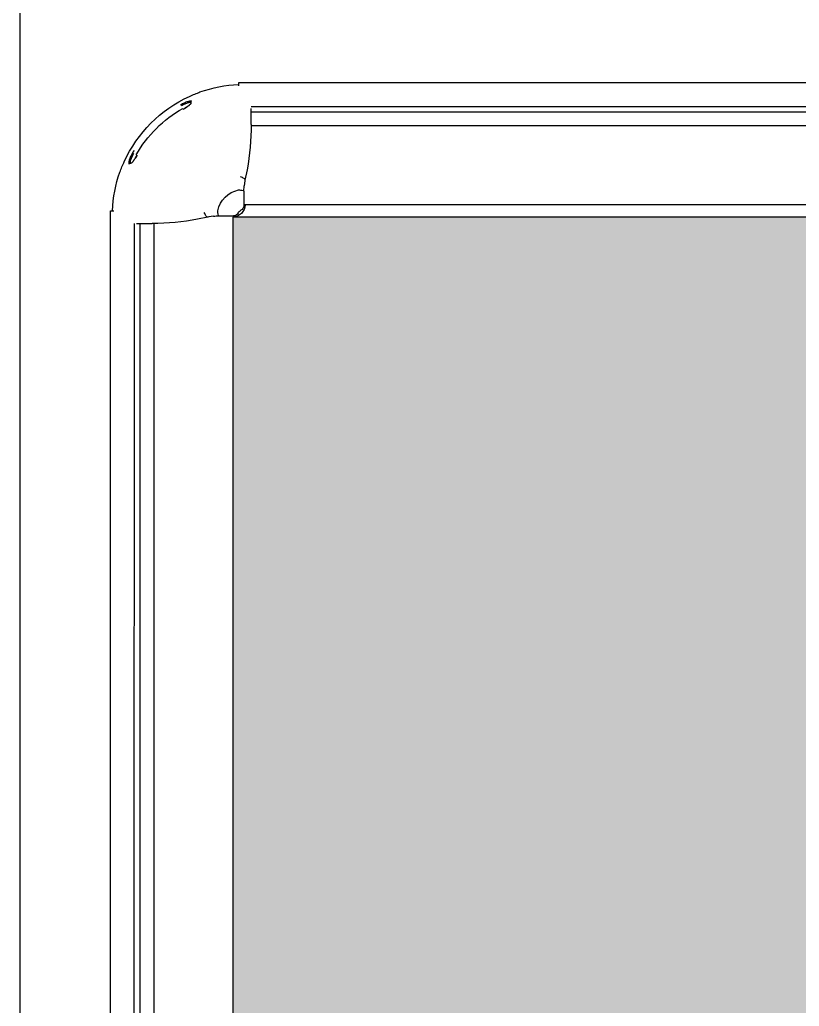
# Model space of a CAD drawing. Header units: millimetres. Extents: x 2698011 to 2856548, y 1019778 to 1210064.
# Drawn here: x 2794119.8 to 2794431.4, y 1124275.2 to 1124669.4 of the extents above; entities that cross this region are included whole.
import ezdxf

# ---------------------------------------------------------------- set-up
doc = ezdxf.new("R2010")
doc.units = ezdxf.units.MM
doc.linetypes.add('DASHED', pattern=[19.049999999999997, 12.7, -6.349999999999998])
doc.linetypes.add('HIDDEN', pattern=[0.375, 0.25, -0.125])
for name, color, linetype in [('Bloques borde', 9, 'Continuous'), ('PROYECCIONES', 9, 'DASHED'), ('Y_ CAJAS', 9, 'Continuous')]:
    doc.layers.add(name, color=color, linetype=linetype)

# ---------------------------------------------------------------- blocks, each defined once
blk = doc.blocks.new('CO ALURA_ 1500-1600 SE ESQ')
h = blk.add_hatch(color=256)
h.dxf.hatch_style = 1
h.paths.add_polyline_path([(0, 0.6379599993817209), (0.4960600005991296, 0.6379599993817209), (0.4960600005991296, 0), (0, 0)])
blk.add_lwpolyline([(0, 0.6379599993817209), (0.4960600005991296, 0.6379599993817209), (0.4960600005991296, 0), (0, 0)], close=True)
at = {"layer": 'Bloques borde', "linetype": 'Continuous'}
for p, q in [((-0.0488999994008737, 1.445480000599133), (-0.0488999994008737, -0.0025199994008744)), ((-0.0488999994008737, 1.445480000599133), (-0.0488999994008737, -0.0025199994008744)), ((-0.0488999994008737, 1.445480000599133), (-0.0488999994008737, -0.0025199994008744)), ((0, -1.0001000277e-06), (0, 1.442961000699142)), ((0, -1.0001000277e-06), (0, 1.442961000699142)), ((0, -1.0001000277e-06), (0, 1.442961000699142)), ((-0.0393582580129248, 1.440480000599236), (-0.0393582580129248, 0.0024800005991352)), ((-0.0393582580129248, 1.440480000599236), (-0.0393582580129248, 0.0024800005991352)), ((-0.0393582580129248, 1.440480000599236), (-0.0393582580129248, 0.0024800005991352)), ((-0.037099999999981, 0.0024800005991352), (-0.037099999999981, 1.440480000599236)), ((-0.037099999999981, 0.0024800005991352), (-0.037099999999981, 1.440480000599236)), ((-0.037099999999981, 0.0024800005991352), (-0.037099999999981, 1.440480000599236)), ((-0.0314999999999941, 0.0024630182278571), (-0.0314999999999941, 1.44049750746987)), ((-0.0314999999999941, 0.0024630182278571), (-0.0314999999999941, 1.44049750746987)), ((-0.0314999999999941, 0.0024630182278571), (-0.0314999999999941, 1.44049750746987)), ((-0.0385386319359213, 0.0024800005991352), (-0.0382165339709957, 0.0024800005991352)), ((-0.0385386319359213, 0.0024800005991352), (-0.0382165339709957, 0.0024800005991352)), ((-0.0385386319359213, 0.0024800005991352), (-0.0382165339709957, 0.0024800005991352)), ((-0.0382165340313918, 0.0024800005991352), (-0.0381835318230515, 0.0024799877721051)), ((-0.0382165340313918, 0.0024800005991352), (-0.0381835318230515, 0.0024799877721051)), ((-0.0382165340313918, 0.0024800005991352), (-0.0381835318230515, 0.0024799877721051)), ((-0.0381835318230515, 0.0024799877721051), (-0.038167774806027, 0.0024800005991352)), ((-0.0381835318230515, 0.0024799877721051), (-0.038167774806027, 0.0024800005991352)), ((-0.0381835318230515, 0.0024799877721051), (-0.038167774806027, 0.0024800005991352)), ((-0.038167774806027, 0.0024800005991352), (-0.0321921099818496, 0.0024800005991352)), ((-0.038167774806027, 0.0024800005991352), (-0.0321921099818496, 0.0024800005991352)), ((-0.038167774806027, 0.0024800005991352), (-0.0321921099818496, 0.0024800005991352)), ((-0.0099716239385543, -1.99994008767e-05), (-0.0140518522643163, 0.0008208926529534)), ((-0.0099716239385543, -1.99994008767e-05), (-0.0140518522643163, 0.0008208926529534)), ((-0.0099716239385543, -1.99994008767e-05), (-0.0140518522643163, 0.0008208926529534)), ((-0.0488999994008737, -0.0025199994008744), (-0.0476088436123519, -0.0025199994008744)), ((-0.0488999994008737, -0.0025199994008744), (-0.0476088436123519, -0.0025199994008744)), ((-0.0488999994008737, -0.0025199994008744), (-0.0476088436123519, -0.0025199994008744)), ((-0.0481155944859495, -0.0025199994008744), (-0.0481183721583136, -0.0025199994008744)), ((-0.0481155944859495, -0.0025199994008744), (-0.0481183721583136, -0.0025199994008744)), ((-0.0481155944859495, -0.0025199994008744), (-0.0481183721583136, -0.0025199994008744)), ((-0.0096298020967254, -9.47621533243e-05), (-0.0099716239385543, -1.99994008767e-05)), ((-0.0096298020967254, -9.47621533243e-05), (-0.0099716239385543, -1.99994008767e-05)), ((-0.0096298020967254, -9.47621533243e-05), (-0.0099716239385543, -1.99994008767e-05)), ((-0.0076721140653717, -0.0004046855980562), (-0.0096298020967254, -9.47621533243e-05)), ((-0.0076721140653717, -0.0004046855980562), (-0.0096298020967254, -9.47621533243e-05)), ((-0.0076721140653717, -0.0004046855980562), (-0.0096298020967254, -9.47621533243e-05)), ((-0.0059994364452223, -0.0024356206736655), (-0.0060078892306024, -0.0025199190357199)), ((-0.0059994364452223, -0.0024356206736655), (-0.0060078892306024, -0.0025199190357199)), ((-0.0059994364452223, -0.0024356206736655), (-0.0060078892306024, -0.0025199190357199)), ((-0.0059998330497706, -0.0025199994008744), (-0.0060078891995659, -0.0025199994008744)), ((-0.0059998330497706, -0.0025199994008744), (-0.0060078891995659, -0.0025199994008744)), ((-0.0059998330497706, -0.0025199994008744), (-0.0060078891995659, -0.0025199994008744)), ((-0.0059994355849256, -0.0024355903287443), (-0.0059998330497706, -0.0025199994008744)), ((-0.0059994355849256, -0.0024355903287443), (-0.0059998330497706, -0.0025199994008744)), ((-0.0059994355849256, -0.0024355903287443), (-0.0059998330497706, -0.0025199994008744)), ((-0.0059982132637515, -0.0026112067687762), (-0.0059989312029813, -0.0026043858589873)), ((-0.0059982132637515, -0.0026112067687762), (-0.0059989312029813, -0.0026043858589873)), ((-0.0059982132637515, -0.0026112067687762), (-0.0059989312029813, -0.0026043858589873)), ((-0.0055537811131217, -0.0005199994008649), (-0.0028750708903544, -0.0005199994008649)), ((-0.0055537811131217, -0.0005199994008649), (-0.0028750708903544, -0.0005199994008649)), ((-0.0055537811131217, -0.0005199994008649), (-0.0028750708903544, -0.0005199994008649)), ((-0.0055352096856609, -0.0005199979251813), (-0.0055275267298782, -0.0005199994008649)), ((-0.0055352096856609, -0.0005199979251813), (-0.0055275267298782, -0.0005199994008649)), ((-0.0055352096856609, -0.0005199979251813), (-0.0055275267298782, -0.0005199994008649)), ((-0.0028750708903544, -0.0005199994008649), (0.0003488717249809, -0.0005199994008649)), ((-0.0028750708903544, -0.0005199994008649), (0.0003488717249809, -0.0005199994008649)), ((-0.0028750708903544, -0.0005199994008649), (0.0003488717249809, -0.0005199994008649)), ((0.0043800005991272, -0.007775070890375), (0.0043800005991272, -0.0045511282750255)), ((0.0043800005991272, -0.007775070890375), (0.0043800005991272, -0.0045511282750255)), ((0.0043800005991272, -0.007775070890375), (0.0043800005991272, -0.0045511282750255)), ((0.4903800005991459, -0.0049999999999955), (0.0043800005991272, -0.0049999999999955)), ((0.4903800005991459, -0.0049999999999955), (0.0043800005991272, -0.0049999999999955)), ((0.4903800005991459, -0.0049999999999955), (0.0043800005991272, -0.0049999999999955)), ((0.0043800005991272, -0.0104537811131422), (0.0043800005991272, -0.007775070890375)), ((0.0043800005991272, -0.0104537811131422), (0.0043800005991272, -0.007775070890375)), ((0.0043800005991272, -0.0104537811131422), (0.0043800005991272, -0.007775070890375)), ((0.0022887932312301, -0.0108982132637436), (0.0022956141410191, -0.0108989312029877)), ((0.0022887932312301, -0.0108982132637436), (0.0022956141410191, -0.0108989312029877)), ((0.0022887932312301, -0.0108982132637436), (0.0022956141410191, -0.0108989312029877)), ((0.0023800005991461, -0.0108998330497912), (0.0024643803363347, -0.010899435861262)), ((0.0023800005991461, -0.0108998330497912), (0.0024643803363347, -0.010899435861262)), ((0.0023800005991461, -0.0108998330497912), (0.0024643803363347, -0.010899435861262)), ((0.0023800005991461, -0.0108998330497912), (0.0023800005991461, -0.010907889199558)), ((0.0023800005991461, -0.0108998330497912), (0.0023800005991461, -0.010907889199558)), ((0.0023800005991461, -0.0108998330497912), (0.0023800005991461, -0.010907889199558)), ((0.0023800809642864, -0.0109078892306087), (0.0024643815698937, -0.0108994476370157)), ((0.0023800809642864, -0.0109078892306087), (0.0024643815698937, -0.0108994476370157)), ((0.0023800809642864, -0.0109078892306087), (0.0024643815698937, -0.0108994476370157)), ((0.0043800005991272, -0.0104275267298988), (0.0043800020748392, -0.0104352096856815)), ((0.0043800005991272, -0.0104275267298988), (0.0043800020748392, -0.0104352096856815)), ((0.0043800005991272, -0.0104275267298988), (0.0043800020748392, -0.0104352096856815)), ((0.0043800176269713, -0.0104536248774565), (0.0044953144019644, -0.0125721140653781)), ((0.0043800176269713, -0.0104536248774565), (0.0044953144019644, -0.0125721140653781)), ((0.0043800176269713, -0.0104536248774565), (0.0044953144019644, -0.0125721140653781)), ((0.0048052378432431, -0.0145298020803324), (0.0044953144019644, -0.0125721140653781)), ((0.0048052378432431, -0.0145298020803324), (0.0044953144019644, -0.0125721140653781)), ((0.0048052378432431, -0.0145298020803324), (0.0044953144019644, -0.0125721140653781)), ((0.0048800005991438, -0.0148716239385607), (0.0048052378432431, -0.0145298020803324)), ((0.0048800005991438, -0.0148716239385607), (0.0048052378432431, -0.0145298020803324)), ((0.0048800005991438, -0.0148716239385607), (0.0048052378432431, -0.0145298020803324)), ((0.0057208926529597, -0.0189518522643226), (0.0048800005991438, -0.0148716239385607)), ((0.0057208926529597, -0.0189518522643226), (0.0048800005991438, -0.0148716239385607)), ((0.0057208926529597, -0.0189518522643226), (0.0048800005991438, -0.0148716239385607)), ((-0.0385928161861671, -0.024926937769834), (-0.0386040391549614, -0.0249333119926121)), ((-0.0385928161861671, -0.024926937769834), (-0.0386040391549614, -0.0249333119926121)), ((-0.0385928161861671, -0.024926937769834), (-0.0386040391549614, -0.0249333119926121)), ((0.4873945292604846, -0.0365000000000038), (0.0073650232209843, -0.0365000000000038)), ((0.4873945292604846, -0.0365000000000038), (0.0073650232209843, -0.0365000000000038)), ((0.4873945292604846, -0.0365000000000038), (0.0073650232209843, -0.0365000000000038)), ((0.0073800005990847, -0.0370921099816997), (0.0073800005991131, -0.0430677748060191)), ((0.0073800005990847, -0.0370921099816997), (0.0073800005991131, -0.0430677748060191)), ((0.0073800005990847, -0.0370921099816997), (0.0073800005991131, -0.0430677748060191)), ((0.0073800005990279, -0.0430677748060333), (0.0073799877720262, -0.04308353182307199)), ((0.0073800005990279, -0.0430677748060333), (0.0073799877720262, -0.04308353182307199)), ((0.0073800005990279, -0.0430677748060333), (0.0073799877720262, -0.04308353182307199)), ((0.0073799877719694, -0.04308353182307199), (0.0073800005990279, -0.0431165340314124)), ((0.0073799877719694, -0.04308353182307199), (0.0073800005990279, -0.0431165340314124)), ((0.0073799877719694, -0.04308353182307199), (0.0073800005990279, -0.0431165340314124)), ((0.4873800005991316, -0.0420000000000016), (0.0073800005990279, -0.0420000000000016)), ((0.4873800005991316, -0.0420000000000016), (0.0073800005990279, -0.0420000000000016)), ((0.4873800005991316, -0.0420000000000016), (0.0073800005990279, -0.0420000000000016)), ((0.0073800005991416, -0.0431165340314124), (0.0073800005991416, -0.0434386319967928)), ((0.0073800005991416, -0.0431165340314124), (0.0073800005991416, -0.0434386319967928)), ((0.0073800005991416, -0.0431165340314124), (0.0073800005991416, -0.0434386319967928)), ((-0.0200269377698419, -0.0434928161861876), (-0.0200333119925915, -0.0435040391549677)), ((-0.0200269377698419, -0.0434928161861876), (-0.0200333119925915, -0.0435040391549677)), ((-0.0200269377698419, -0.0434928161861876), (-0.0200333119925915, -0.0435040391549677)), ((0.0073800005990279, -0.0442582580129454), (0.4873800005991316, -0.0442582580129454)), ((0.0073800005990279, -0.0442582580129454), (0.4873800005991316, -0.0442582580129454)), ((0.0073800005990279, -0.0442582580129454), (0.4873800005991316, -0.0442582580129454)), ((0.0023800005991461, -0.0525088436144614), (0.0023800005991461, -0.05379999940088)), ((0.0023800005991461, -0.0525088436144614), (0.0023800005991461, -0.05379999940088)), ((0.0023800005991461, -0.0525088436144614), (0.0023800005991461, -0.05379999940088)), ((0.0023800005991461, -0.0530183793234329), (0.0023800005991461, -0.0530156024811817)), ((0.0023800005991461, -0.0530183793234329), (0.0023800005991461, -0.0530156024811817)), ((0.0023800005991461, -0.0530183793234329), (0.0023800005991461, -0.0530156024811817)), ((0.0023800005991461, -0.0537999994008658), (0.4923800005991268, -0.05379999940088)), ((0.0023800005991461, -0.0537999994008658), (0.4923800005991268, -0.05379999940088)), ((0.0023800005991461, -0.0537999994008658), (0.4923800005991268, -0.05379999940088))]:
    blk.add_line(p, q, dxfattribs=at)
for centre, radius, start, end in [((-0.0321921099818496, -0.0975199994008733), 0.0999999999999993, 79.54853337906111, 90), ((-0.0321921099818496, -0.0975199994008733), 0.0999999999999993, 79.54853337906111, 90), ((-0.0321921099818496, -0.0975199994008733), 0.0999999999999993, 79.54853337906111, 90), ((-0.0461168816547115, -0.0025199994008744), 0.002000024379594, 179.9967973717585, 182.1512271978229), ((-0.0461168816547115, -0.0025199994008744), 0.002000024379594, 179.9967973717585, 182.1512271978229), ((-0.0461168816547115, -0.0025199994008744), 0.002000024379594, 179.9967973717585, 182.1512271978229), ((0.0043800005991272, -0.0005199994008649), 0.0525379695239414, 182.2736568632989, 199.4581765686774), ((0.0043800005991272, -0.0005199994008649), 0.0525379695239414, 182.2736568632989, 199.4581765686774), ((0.0043800005991272, -0.0005199994008649), 0.0525379695239414, 182.2736568632989, 199.4581765686774), ((-0.00552802724971, 0.0194708039342118), 0.0199908026957493, 263.8429746684608, 269.9266344400146), ((-0.00552802724971, 0.0194708039342118), 0.0199908026957493, 263.8429746684608, 269.9266344400146), ((-0.00552802724971, 0.0194708039342118), 0.0199908026957493, 263.8429746684608, 269.9266344400146), ((0.0028013715354973, -0.0025165260232285), 0.0088007413119259, 175.7198680911706, 180.5720065191826), ((0.0028013715354973, -0.0025165260232285), 0.0088007413119259, 175.7198680911706, 180.5720065191826), ((0.0028013715354973, -0.0025165260232285), 0.0088007413119259, 175.7198680911706, 180.5720065191826), ((0.0043800005991272, -0.0005199994008649), 0.0105868064702815, 191.3925322701918, 258.6074677307665), ((0.0043800005991272, -0.0005199994008649), 0.0105868064702815, 191.3925322701918, 258.6074677307665), ((0.0043800005991272, -0.0005199994008649), 0.0105868064702815, 191.3925322701918, 258.6074677307665), ((-0.0025650129861674, -0.0019589104971089), 0.0034112551326227, 157.8173655003179, 178.3334302820184), ((-0.0025650129861674, -0.0019589104971089), 0.0034112551326227, 157.8173655003179, 178.3334302820184), ((-0.0025650129861674, -0.0019589104971089), 0.0034112551326227, 157.8173655003179, 178.3334302820184), ((-0.0001000000000033, -0.0049999999999955), 0.0050000000000001, 0, 88.85400800124434), ((-0.0001000000000033, -0.0049999999999955), 0.0050000000000001, 0, 88.85400800124434), ((-0.0001000000000033, -0.0049999999999955), 0.0050000000000001, 0, 88.85400800124434), ((0.0003488717249809, -0.0025199994008744), 0.002, 26.38779996096375, 90), ((0.0003488717249809, -0.0025199994008744), 0.002, 26.38779996096375, 90), ((0.0003488717249809, -0.0025199994008744), 0.002, 26.38779996096375, 90), ((0.0043800005991272, -0.0005199994008649), 0.0025, 206.3877999609637, 243.6122000390362), ((0.0043800005991272, -0.0005199994008649), 0.0025, 206.3877999609637, 243.6122000390362), ((0.0043800005991272, -0.0005199994008649), 0.0025, 206.3877999609637, 243.6122000390362), ((0.0023800005991461, -0.0045511282750255), 0.002, 0, 63.61220003903624), ((0.0023800005991461, -0.0045511282750255), 0.002, 0, 63.61220003903624), ((0.0023800005991461, -0.0045511282750255), 0.002, 0, 63.61220003903624), ((0.0023834739767779, -0.0020986284643243), 0.0088007413121316, 269.4279934816226, 274.2801319080171), ((0.0023834739767779, -0.0020986284643243), 0.0088007413121316, 269.4279934816226, 274.2801319080171), ((0.0023834739767779, -0.0020986284643243), 0.0088007413121316, 269.4279934816226, 274.2801319080171), ((0.0029410895018884, -0.0074650129801057), 0.0034112551387442, 271.6665697293993, 292.1826344606668), ((0.0029410895018884, -0.0074650129801057), 0.0034112551387442, 271.6665697293993, 292.1826344606668), ((0.0029410895018884, -0.0074650129801057), 0.0034112551387442, 271.6665697293993, 292.1826344606668), ((0.040144115317645, 0.0157039192681197), 0.0917260377267283, 201.5672041678609, 204.4020271714289), ((0.040144115317645, 0.0157039192681197), 0.0917260377267283, 201.5672041678609, 204.4020271714289), ((0.040144115317645, 0.0157039192681197), 0.0917260377267283, 201.5672041678609, 204.4020271714289), ((-0.0926199993937473, -0.0370921099808754), 0.0999999999928176, 359.9999999991858, 10.45146662159287), ((-0.0926199993937473, -0.0370921099808754), 0.0999999999928176, 359.9999999991858, 10.45146662159287), ((-0.0926199993937473, -0.0370921099808754), 0.0999999999928176, 359.9999999991858, 10.45146662159287), ((0.0043800005991272, -0.0005199994008649), 0.0524540701502843, 204.4029513120769, 245.5970486890016), ((0.0043800005991272, -0.0005199994008649), 0.0524540701502843, 204.4029513120769, 245.5970486890016), ((0.0043800005991272, -0.0005199994008649), 0.0524540701502843, 204.4029513120769, 245.5970486890016), ((-0.0303293843999484, -0.0201956549664999), 0.0110978004732533, 193.7277451746714, 216.0123844756414), ((-0.0303293843999484, -0.0201956549664999), 0.0110978004732533, 193.7277451746714, 216.0123844756414), ((-0.0303293843999484, -0.0201956549664999), 0.0110978004732533, 193.7277451746714, 216.0123844756414), ((0.0043800005991272, -0.0005199994008649), 0.0494202551896544, 209.5949403529199, 240.4050596459698), ((0.0043800005991272, -0.0005199994008649), 0.0494202551896544, 209.5949403529199, 240.4050596459698), ((0.0043800005991272, -0.0005199994008649), 0.0494202551896544, 209.5949403529199, 240.4050596459698), ((0.0206039192680976, 0.0352441153175533), 0.0917260377266339, 245.5979728296489, 248.4327958328954), ((0.0206039192680976, 0.0352441153175533), 0.0917260377266339, 245.5979728296489, 248.4327958328954), ((0.0206039192680976, 0.0352441153175533), 0.0917260377266339, 245.5979728296489, 248.4327958328954), ((0.0043800005991272, -0.0005199994008649), 0.0525379695239413, 250.5441722599969, 267.718964619212), ((0.0043800005991272, -0.0005199994008649), 0.0525379695239413, 250.5441722599969, 267.718964619212), ((0.0043800005991272, -0.0005199994008649), 0.0525379695239413, 250.5441722599969, 267.718964619212), ((0.0023800005991461, -0.0510168816696393), 0.0020000243646631, 267.4256958434594, 269.9967973799007), ((0.0023800005991461, -0.0510168816696393), 0.0020000243646631, 267.4256958434594, 269.9967973799007), ((0.0023800005991461, -0.0510168816696393), 0.0020000243646631, 267.4256958434594, 269.9967973799007)]:
    blk.add_arc(centre, radius, start, end, dxfattribs=at)
for centre, major_axis, ratio, start_param, end_param in [((-0.0410159770764267, -0.0211368254238238), (-0.0002185444278807, 0.0004497091649622), 0.9818659284859268, 1.545196747654578, 3.125758305018718), ((-0.0410159770764267, -0.0211368254238238), (-0.0002185444278807, 0.0004497091649622), 0.9818659284859268, 1.545196747654578, 3.125758305018718), ((-0.0410159770764267, -0.0211368254238238), (-0.0002185444278807, 0.0004497091649622), 0.9818659284859268, 1.545196747654578, 3.125758305018718), ((-0.0162368254238174, -0.0459159770764188), (-0.0004497091649814, 0.0002185444278355998), 0.9818659284893156, 0.0158343484730437, 1.596395905842433), ((-0.0162368254238174, -0.0459159770764188), (-0.0004497091649814, 0.0002185444278355998), 0.9818659284893156, 0.0158343484730437, 1.596395905842433), ((-0.0162368254238174, -0.0459159770764188), (-0.0004497091649814, 0.0002185444278355998), 0.9818659284893156, 0.0158343484730437, 1.596395905842433)]:
    blk.add_ellipse(centre, major_axis=major_axis, ratio=ratio, start_param=start_param, end_param=end_param, dxfattribs=at)
for points, knots in [([(-0.0099716239385543, -1.99994008767e-05), (-0.0100806684783095, -8.7559217832e-06), (-0.0102012193415533, -4.96147279421e-05), (-0.0104517343457076, -0.0002281119149785), (-0.0105816239574495, -0.0003656707446993), (-0.0108353560595731, -0.0007150548096035), (-0.0109591193660208, -0.0009267301139175), (-0.0111857459180556, -0.0013902414507498), (-0.0112885374363714, -0.0016418802916718), (-0.0113749117394093, -0.0018934035509375)], [0, 0, 0, 0, 0.25, 0.25, 0.5, 0.5, 0.75, 0.75, 1, 1, 1, 1]), ([(-0.0099716239385543, -1.99994008767e-05), (-0.0100806684783095, -8.7559217832e-06), (-0.0102012193415533, -4.96147279421e-05), (-0.0104517343457076, -0.0002281119149785), (-0.0105816239574495, -0.0003656707446993), (-0.0108353560595731, -0.0007150548096035), (-0.0109591193660208, -0.0009267301139175), (-0.0111857459180556, -0.0013902414507498), (-0.0112885374363714, -0.0016418802916718), (-0.0113749117394093, -0.0018934035509375)], [0, 0, 0, 0, 0.25, 0.25, 0.5, 0.5, 0.75, 0.75, 1, 1, 1, 1]), ([(-0.0099716239385543, -1.99994008767e-05), (-0.0100806684783095, -8.7559217832e-06), (-0.0102012193415533, -4.96147279421e-05), (-0.0104517343457076, -0.0002281119149785), (-0.0105816239574495, -0.0003656707446993), (-0.0108353560595731, -0.0007150548096035), (-0.0109591193660208, -0.0009267301139175), (-0.0111857459180556, -0.0013902414507498), (-0.0112885374363714, -0.0016418802916718), (-0.0113749117394093, -0.0018934035509375)], [0, 0, 0, 0, 0.25, 0.25, 0.5, 0.5, 0.75, 0.75, 1, 1, 1, 1]), ([(-0.0055537811131217, -0.0005199994008649), (-0.0055831069954309, -0.0005199994008649), (-0.0056119451510597, -0.0005328406013376), (-0.0056686859710737, -0.0005831532575513), (-0.005696878823925999, -0.0006212237046554), (-0.005723784275574001, -0.000670956491291)], [0, 0, 0, 0, 0.5, 0.5, 1, 1, 1, 1]), ([(-0.0055537811131217, -0.0005199994008649), (-0.0055831069954309, -0.0005199994008649), (-0.0056119451510597, -0.0005328406013376), (-0.0056686859710737, -0.0005831532575513), (-0.005696878823925999, -0.0006212237046554), (-0.005723784275574001, -0.000670956491291)], [0, 0, 0, 0, 0.5, 0.5, 1, 1, 1, 1]), ([(-0.0055537811131217, -0.0005199994008649), (-0.0055831069954309, -0.0005199994008649), (-0.0056119451510597, -0.0005328406013376), (-0.0056686859710737, -0.0005831532575513), (-0.005696878823925999, -0.0006212237046554), (-0.005723784275574001, -0.000670956491291)], [0, 0, 0, 0, 0.5, 0.5, 1, 1, 1, 1]), ([(0.0030065964490689, -0.0162749117394583), (0.0032581197083346, -0.0161885374363919), (0.0035097585492565, -0.0160857459180761), (0.003973269886103, -0.0158591193660414), (0.004184945190417001, -0.0157353560595937), (0.0045343292553071, -0.0154816239574558), (0.0046718880850278, -0.0153517343457281), (0.0048503852720785, -0.0151012193415596), (0.0048912440782374, -0.01498066847833), (0.0048800005991438, -0.0148716239385607)], [0, 0, 0, 0, 0.25, 0.25, 0.5, 0.5, 0.75, 0.75, 1, 1, 1, 1]), ([(0.0030065964490689, -0.0162749117394583), (0.0032581197083346, -0.0161885374363919), (0.0035097585492565, -0.0160857459180761), (0.003973269886103, -0.0158591193660414), (0.004184945190417001, -0.0157353560595937), (0.0045343292553071, -0.0154816239574558), (0.0046718880850278, -0.0153517343457281), (0.0048503852720785, -0.0151012193415596), (0.0048912440782374, -0.01498066847833), (0.0048800005991438, -0.0148716239385607)], [0, 0, 0, 0, 0.25, 0.25, 0.5, 0.5, 0.75, 0.75, 1, 1, 1, 1]), ([(0.0030065964490689, -0.0162749117394583), (0.0032581197083346, -0.0161885374363919), (0.0035097585492565, -0.0160857459180761), (0.003973269886103, -0.0158591193660414), (0.004184945190417001, -0.0157353560595937), (0.0045343292553071, -0.0154816239574558), (0.0046718880850278, -0.0153517343457281), (0.0048503852720785, -0.0151012193415596), (0.0048912440782374, -0.01498066847833), (0.0048800005991438, -0.0148716239385607)], [0, 0, 0, 0, 0.25, 0.25, 0.5, 0.5, 0.75, 0.75, 1, 1, 1, 1]), ([(-0.0400742271829699, -0.0257688653720152), (-0.0402229815905457, -0.0255069620324946), (-0.0403631331438419, -0.0252459158588181), (-0.0406270153393393, -0.0247255614573874), (-0.0407519542156365, -0.0244634508599404), (-0.0409778346028702, -0.0239567056167118), (-0.0410786569318589, -0.0237128286136539), (-0.0412568120862034, -0.0232443003615401), (-0.0413342579042251, -0.0230186585070413), (-0.0414591284482242, -0.0226069425519313), (-0.0415076493619608, -0.0224182326797973), (-0.0415768600766171, -0.0220764461930543), (-0.0415967518900118, -0.0219264930138792), (-0.0416075573642729, -0.0216750930767944), (-0.0415985835795993, -0.0215717732311873), (-0.0415517153051326, -0.021416299147262), (-0.041514339992375, -0.0213648029839959), (-0.0414629805341633, -0.0213398253318928)], [0, 0, 0, 0, 0.125, 0.125, 0.25, 0.25, 0.375, 0.375, 0.5, 0.5, 0.625, 0.625, 0.75, 0.75, 0.875, 0.875, 1, 1, 1, 1]), ([(-0.0400742271829699, -0.0257688653720152), (-0.0402229815905457, -0.0255069620324946), (-0.0403631331438419, -0.0252459158588181), (-0.0406270153393393, -0.0247255614573874), (-0.0407519542156365, -0.0244634508599404), (-0.0409778346028702, -0.0239567056167118), (-0.0410786569318589, -0.0237128286136539), (-0.0412568120862034, -0.0232443003615401), (-0.0413342579042251, -0.0230186585070413), (-0.0414591284482242, -0.0226069425519313), (-0.0415076493619608, -0.0224182326797973), (-0.0415768600766171, -0.0220764461930543), (-0.0415967518900118, -0.0219264930138792), (-0.0416075573642729, -0.0216750930767944), (-0.0415985835795993, -0.0215717732311873), (-0.0415517153051326, -0.021416299147262), (-0.041514339992375, -0.0213648029839959), (-0.0414629805341633, -0.0213398253318928)], [0, 0, 0, 0, 0.125, 0.125, 0.25, 0.25, 0.375, 0.375, 0.5, 0.5, 0.625, 0.625, 0.75, 0.75, 0.875, 0.875, 1, 1, 1, 1]), ([(-0.0400742271829699, -0.0257688653720152), (-0.0402229815905457, -0.0255069620324946), (-0.0403631331438419, -0.0252459158588181), (-0.0406270153393393, -0.0247255614573874), (-0.0407519542156365, -0.0244634508599404), (-0.0409778346028702, -0.0239567056167118), (-0.0410786569318589, -0.0237128286136539), (-0.0412568120862034, -0.0232443003615401), (-0.0413342579042251, -0.0230186585070413), (-0.0414591284482242, -0.0226069425519313), (-0.0415076493619608, -0.0224182326797973), (-0.0415768600766171, -0.0220764461930543), (-0.0415967518900118, -0.0219264930138792), (-0.0416075573642729, -0.0216750930767944), (-0.0415985835795993, -0.0215717732311873), (-0.0415517153051326, -0.021416299147262), (-0.041514339992375, -0.0213648029839959), (-0.0414629805341633, -0.0213398253318928)], [0, 0, 0, 0, 0.125, 0.125, 0.25, 0.25, 0.375, 0.375, 0.5, 0.5, 0.625, 0.625, 0.75, 0.75, 0.875, 0.875, 1, 1, 1, 1]), ([(-0.0408044514748838, -0.0215898758264928), (-0.0408507999878793, -0.0216123798701915), (-0.040884561633419, -0.0216579299037392), (-0.0409277660171767, -0.0217932068164544), (-0.0409371005019068, -0.0218843019364243), (-0.0409295862658041, -0.0221064950929986), (-0.0409130988827826, -0.0222367050771766), (-0.040854182335778, -0.0225348052324534), (-0.0408111877034116, -0.0227039880051336), (-0.0407016806471461, -0.0230657796384577), (-0.040634988903463, -0.0232598376675952), (-0.0404763168282898, -0.0236746222660003), (-0.0403856887112113, -0.0238915160698809), (-0.0401857288024985, -0.0243343679140224), (-0.0400749542195911, -0.0245634751971835), (-0.0398363919799465, -0.0250256361756414), (-0.0397100207209178, -0.025256178228787), (-0.0395764363770752, -0.0254861329083838)], [0, 0, 0, 0, 0.125, 0.125, 0.25, 0.25, 0.375, 0.375, 0.5, 0.5, 0.625, 0.625, 0.75, 0.75, 0.875, 0.875, 1, 1, 1, 1]), ([(-0.0408044514748838, -0.0215898758264928), (-0.0408507999878793, -0.0216123798701915), (-0.040884561633419, -0.0216579299037392), (-0.0409277660171767, -0.0217932068164544), (-0.0409371005019068, -0.0218843019364243), (-0.0409295862658041, -0.0221064950929986), (-0.0409130988827826, -0.0222367050771766), (-0.040854182335778, -0.0225348052324534), (-0.0408111877034116, -0.0227039880051336), (-0.0407016806471461, -0.0230657796384577), (-0.040634988903463, -0.0232598376675952), (-0.0404763168282898, -0.0236746222660003), (-0.0403856887112113, -0.0238915160698809), (-0.0401857288024985, -0.0243343679140224), (-0.0400749542195911, -0.0245634751971835), (-0.0398363919799465, -0.0250256361756414), (-0.0397100207209178, -0.025256178228787), (-0.0395764363770752, -0.0254861329083838)], [0, 0, 0, 0, 0.125, 0.125, 0.25, 0.25, 0.375, 0.375, 0.5, 0.5, 0.625, 0.625, 0.75, 0.75, 0.875, 0.875, 1, 1, 1, 1]), ([(-0.0408044514748838, -0.0215898758264928), (-0.0408507999878793, -0.0216123798701915), (-0.040884561633419, -0.0216579299037392), (-0.0409277660171767, -0.0217932068164544), (-0.0409371005019068, -0.0218843019364243), (-0.0409295862658041, -0.0221064950929986), (-0.0409130988827826, -0.0222367050771766), (-0.040854182335778, -0.0225348052324534), (-0.0408111877034116, -0.0227039880051336), (-0.0407016806471461, -0.0230657796384577), (-0.040634988903463, -0.0232598376675952), (-0.0404763168282898, -0.0236746222660003), (-0.0403856887112113, -0.0238915160698809), (-0.0401857288024985, -0.0243343679140224), (-0.0400749542195911, -0.0245634751971835), (-0.0398363919799465, -0.0250256361756414), (-0.0397100207209178, -0.025256178228787), (-0.0395764363770752, -0.0254861329083838)], [0, 0, 0, 0, 0.125, 0.125, 0.25, 0.25, 0.375, 0.375, 0.5, 0.5, 0.625, 0.625, 0.75, 0.75, 0.875, 0.875, 1, 1, 1, 1]), ([(-0.0382656554133689, -0.0247411227961862), (-0.0383966023342453, -0.0245155773674242), (-0.0385281791056968, -0.024295283929817), (-0.0387927026873456, -0.0238649058230749), (-0.0389270561717012, -0.0236526961502222), (-0.0391902141817013, -0.0232508003979461), (-0.0393183798661596, -0.0230619248180801), (-0.0395685767311989, -0.0227083942654218), (-0.0396914144563141, -0.0225428669876635), (-0.0399214049231489, -0.0222506609245556), (-0.0400297932943374, -0.022122115013147), (-0.0402338634730484, -0.0219011135041427), (-0.0403284076145667, -0.0218101431079134), (-0.0405819359725399, -0.0216035877259344), (-0.0407160540480902, -0.0215504039347536), (-0.0408044514748838, -0.0215898758264928)], [0, 0, 0, 0, 0.1250000000000007, 0.1250000000000007, 0.2500000000000014, 0.2500000000000014, 0.3750000000000022, 0.3750000000000022, 0.5000000000000029, 0.5000000000000029, 0.6250000000000036, 0.6250000000000036, 0.7500000000000046, 0.7500000000000046, 1, 1, 1, 1]), ([(-0.0382656554133689, -0.0247411227961862), (-0.0383966023342453, -0.0245155773674242), (-0.0385281791056968, -0.024295283929817), (-0.0387927026873456, -0.0238649058230749), (-0.0389270561717012, -0.0236526961502222), (-0.0391902141817013, -0.0232508003979461), (-0.0393183798661596, -0.0230619248180801), (-0.0395685767311989, -0.0227083942654218), (-0.0396914144563141, -0.0225428669876635), (-0.0399214049231489, -0.0222506609245556), (-0.0400297932943374, -0.022122115013147), (-0.0402338634730484, -0.0219011135041427), (-0.0403284076145667, -0.0218101431079134), (-0.0405819359725399, -0.0216035877259344), (-0.0407160540480902, -0.0215504039347536), (-0.0408044514748838, -0.0215898758264928)], [0, 0, 0, 0, 0.1250000000000007, 0.1250000000000007, 0.2500000000000014, 0.2500000000000014, 0.3750000000000022, 0.3750000000000022, 0.5000000000000029, 0.5000000000000029, 0.6250000000000036, 0.6250000000000036, 0.7500000000000046, 0.7500000000000046, 1, 1, 1, 1]), ([(-0.0382656554133689, -0.0247411227961862), (-0.0383966023342453, -0.0245155773674242), (-0.0385281791056968, -0.024295283929817), (-0.0387927026873456, -0.0238649058230749), (-0.0389270561717012, -0.0236526961502222), (-0.0391902141817013, -0.0232508003979461), (-0.0393183798661596, -0.0230619248180801), (-0.0395685767311989, -0.0227083942654218), (-0.0396914144563141, -0.0225428669876635), (-0.0399214049231489, -0.0222506609245556), (-0.0400297932943374, -0.022122115013147), (-0.0402338634730484, -0.0219011135041427), (-0.0403284076145667, -0.0218101431079134), (-0.0405819359725399, -0.0216035877259344), (-0.0407160540480902, -0.0215504039347536), (-0.0408044514748838, -0.0215898758264928)], [0, 0, 0, 0, 0.1250000000000007, 0.1250000000000007, 0.2500000000000014, 0.2500000000000014, 0.3750000000000022, 0.3750000000000022, 0.5000000000000029, 0.5000000000000029, 0.6250000000000036, 0.6250000000000036, 0.7500000000000046, 0.7500000000000046, 1, 1, 1, 1]), ([(-0.0405713677741915, -0.0216235172062795), (-0.0405199460757331, -0.021649892902829), (-0.040463408369817, -0.0216872007120657), (-0.0403158255425353, -0.0218032298805184), (-0.040221073096177, -0.0218919421579358), (-0.0400155241761979, -0.022109603436121), (-0.0399037007736354, -0.022240020887466), (-0.0396723547530087, -0.0225311446468624), (-0.0395519864515848, -0.0226925799478721), (-0.0393012584188739, -0.0230474971953214), (-0.0391719098746819, -0.0232397424632325), (-0.0387845022356999, -0.0238403737454149), (-0.0385188722505632, -0.0242852559162259), (-0.0382656554133689, -0.0247411227961862)], [0.1625152819022745, 0.1625152819022745, 0.1625152819022745, 0.1625152819022745, 0.2500000000000011, 0.2500000000000011, 0.3750000000000015, 0.3750000000000015, 0.5000000000000023, 0.5000000000000023, 0.6250000000000027, 0.6250000000000027, 0.7500000000000031, 0.7500000000000031, 1, 1, 1, 1]), ([(-0.0405713677741915, -0.0216235172062795), (-0.0405199460757331, -0.021649892902829), (-0.040463408369817, -0.0216872007120657), (-0.0403158255425353, -0.0218032298805184), (-0.040221073096177, -0.0218919421579358), (-0.0400155241761979, -0.022109603436121), (-0.0399037007736354, -0.022240020887466), (-0.0396723547530087, -0.0225311446468624), (-0.0395519864515848, -0.0226925799478721), (-0.0393012584188739, -0.0230474971953214), (-0.0391719098746819, -0.0232397424632325), (-0.0387845022356999, -0.0238403737454149), (-0.0385188722505632, -0.0242852559162259), (-0.0382656554133689, -0.0247411227961862)], [0.1625152819022745, 0.1625152819022745, 0.1625152819022745, 0.1625152819022745, 0.2500000000000011, 0.2500000000000011, 0.3750000000000015, 0.3750000000000015, 0.5000000000000023, 0.5000000000000023, 0.6250000000000027, 0.6250000000000027, 0.7500000000000031, 0.7500000000000031, 1, 1, 1, 1]), ([(-0.0405713677741915, -0.0216235172062795), (-0.0405199460757331, -0.021649892902829), (-0.040463408369817, -0.0216872007120657), (-0.0403158255425353, -0.0218032298805184), (-0.040221073096177, -0.0218919421579358), (-0.0400155241761979, -0.022109603436121), (-0.0399037007736354, -0.022240020887466), (-0.0396723547530087, -0.0225311446468624), (-0.0395519864515848, -0.0226925799478721), (-0.0393012584188739, -0.0230474971953214), (-0.0391719098746819, -0.0232397424632325), (-0.0387845022356999, -0.0238403737454149), (-0.0385188722505632, -0.0242852559162259), (-0.0382656554133689, -0.0247411227961862)], [0.1625152819022745, 0.1625152819022745, 0.1625152819022745, 0.1625152819022745, 0.2500000000000011, 0.2500000000000011, 0.3750000000000015, 0.3750000000000015, 0.5000000000000023, 0.5000000000000023, 0.6250000000000027, 0.6250000000000027, 0.7500000000000031, 0.7500000000000031, 1, 1, 1, 1]), ([(-0.016723517206259, -0.04547136777421201), (-0.0167498929028227, -0.0454199460757394), (-0.0167872007120593, -0.0453634083698233), (-0.0169032298805121, -0.0452158255425275), (-0.0169919421579152, -0.0451210730961833), (-0.0172096034361005, -0.0449155241762043), (-0.0173400208874739, -0.0448037007736559), (-0.017631144646856, -0.04457235475301499), (-0.0177925799478658, -0.0444519864515769), (-0.0181474971953151, -0.0442012584188802), (-0.0183397424632119, -0.0440719098747025), (-0.0189403737454086, -0.0436845022357062), (-0.0193852559162338, -0.0434188722505553), (-0.0198411227961799, -0.0431656554133753)], [0.1625152819023272, 0.1625152819023272, 0.1625152819023272, 0.1625152819023272, 0.2499999999999989, 0.2499999999999989, 0.3749999999999984, 0.3749999999999984, 0.4999999999999979, 0.4999999999999979, 0.6249999999999974, 0.6249999999999974, 0.7499999999999969, 0.7499999999999969, 1, 1, 1, 1]), ([(-0.0198411227961799, -0.0431656554133753), (-0.0196155773674036, -0.0432966023342516), (-0.0193952839298106, -0.0434281791057174), (-0.0189649058230543, -0.0436927026873377), (-0.0187526961502158, -0.0438270561717218), (-0.0183508003979398, -0.0440902141817219), (-0.018161924818088, -0.0442183798661802), (-0.0178083942654155, -0.0444685767312194), (-0.017642866987643, -0.0445914144563346), (-0.0173506609245635, -0.0448214049231552), (-0.0172221150131407, -0.0449297932943296), (-0.0170011135041364, -0.0451338634730547), (-0.0169101431079071, -0.0452284076145588), (-0.0167035877259139, -0.0454819359725605), (-0.0166504039347331, -0.0456160540480966), (-0.0166898758265006, -0.0457044514749043)], [0, 0, 0, 0, 0.1250000000000008, 0.1250000000000008, 0.2500000000000017, 0.2500000000000017, 0.3750000000000025, 0.3750000000000025, 0.5000000000000036, 0.5000000000000036, 0.6250000000000046, 0.6250000000000046, 0.7500000000000053, 0.7500000000000053, 1, 1, 1, 1]), ([(-0.016723517206259, -0.04547136777421201), (-0.0167498929028227, -0.0454199460757394), (-0.0167872007120593, -0.0453634083698233), (-0.0169032298805121, -0.0452158255425275), (-0.0169919421579152, -0.0451210730961833), (-0.0172096034361005, -0.0449155241762043), (-0.0173400208874739, -0.0448037007736559), (-0.017631144646856, -0.04457235475301499), (-0.0177925799478658, -0.0444519864515769), (-0.0181474971953151, -0.0442012584188802), (-0.0183397424632119, -0.0440719098747025), (-0.0189403737454086, -0.0436845022357062), (-0.0193852559162338, -0.0434188722505553), (-0.0198411227961799, -0.0431656554133753)], [0.1625152819023272, 0.1625152819023272, 0.1625152819023272, 0.1625152819023272, 0.2499999999999989, 0.2499999999999989, 0.3749999999999984, 0.3749999999999984, 0.4999999999999979, 0.4999999999999979, 0.6249999999999974, 0.6249999999999974, 0.7499999999999969, 0.7499999999999969, 1, 1, 1, 1]), ([(-0.0198411227961799, -0.0431656554133753), (-0.0196155773674036, -0.0432966023342516), (-0.0193952839298106, -0.0434281791057174), (-0.0189649058230543, -0.0436927026873377), (-0.0187526961502158, -0.0438270561717218), (-0.0183508003979398, -0.0440902141817219), (-0.018161924818088, -0.0442183798661802), (-0.0178083942654155, -0.0444685767312194), (-0.017642866987643, -0.0445914144563346), (-0.0173506609245635, -0.0448214049231552), (-0.0172221150131407, -0.0449297932943296), (-0.0170011135041364, -0.0451338634730547), (-0.0169101431079071, -0.0452284076145588), (-0.0167035877259139, -0.0454819359725605), (-0.0166504039347331, -0.0456160540480966), (-0.0166898758265006, -0.0457044514749043)], [0, 0, 0, 0, 0.1250000000000008, 0.1250000000000008, 0.2500000000000017, 0.2500000000000017, 0.3750000000000025, 0.3750000000000025, 0.5000000000000036, 0.5000000000000036, 0.6250000000000046, 0.6250000000000046, 0.7500000000000053, 0.7500000000000053, 1, 1, 1, 1]), ([(-0.016723517206259, -0.04547136777421201), (-0.0167498929028227, -0.0454199460757394), (-0.0167872007120593, -0.0453634083698233), (-0.0169032298805121, -0.0452158255425275), (-0.0169919421579152, -0.0451210730961833), (-0.0172096034361005, -0.0449155241762043), (-0.0173400208874739, -0.0448037007736559), (-0.017631144646856, -0.04457235475301499), (-0.0177925799478658, -0.0444519864515769), (-0.0181474971953151, -0.0442012584188802), (-0.0183397424632119, -0.0440719098747025), (-0.0189403737454086, -0.0436845022357062), (-0.0193852559162338, -0.0434188722505553), (-0.0198411227961799, -0.0431656554133753)], [0.1625152819023272, 0.1625152819023272, 0.1625152819023272, 0.1625152819023272, 0.2499999999999989, 0.2499999999999989, 0.3749999999999984, 0.3749999999999984, 0.4999999999999979, 0.4999999999999979, 0.6249999999999974, 0.6249999999999974, 0.7499999999999969, 0.7499999999999969, 1, 1, 1, 1]), ([(-0.0198411227961799, -0.0431656554133753), (-0.0196155773674036, -0.0432966023342516), (-0.0193952839298106, -0.0434281791057174), (-0.0189649058230543, -0.0436927026873377), (-0.0187526961502158, -0.0438270561717218), (-0.0183508003979398, -0.0440902141817219), (-0.018161924818088, -0.0442183798661802), (-0.0178083942654155, -0.0444685767312194), (-0.017642866987643, -0.0445914144563346), (-0.0173506609245635, -0.0448214049231552), (-0.0172221150131407, -0.0449297932943296), (-0.0170011135041364, -0.0451338634730547), (-0.0169101431079071, -0.0452284076145588), (-0.0167035877259139, -0.0454819359725605), (-0.0166504039347331, -0.0456160540480966), (-0.0166898758265006, -0.0457044514749043)], [0, 0, 0, 0, 0.1250000000000008, 0.1250000000000008, 0.2500000000000017, 0.2500000000000017, 0.3750000000000025, 0.3750000000000025, 0.5000000000000036, 0.5000000000000036, 0.6250000000000046, 0.6250000000000046, 0.7500000000000053, 0.7500000000000053, 1, 1, 1, 1]), ([(-0.0208688653719946, -0.0449742271829905), (-0.0206069620325025, -0.0451229815905379), (-0.0203459158587975, -0.0452631331438482), (-0.0198255614573668, -0.0455270153393599), (-0.0195634508599199, -0.0456519542156428), (-0.0190567056166913, -0.0458778346028765), (-0.0188128286136475, -0.0459786569318794), (-0.018344300361548, -0.0461568120862097), (-0.018118658507035, -0.0462342579042172), (-0.0177069425519108, -0.0463591284482448), (-0.0175182326797767, -0.0464076493619672), (-0.0171764461930479, -0.0464768600766235), (-0.0170264930138728, -0.0464967518900323), (-0.0167750930767738, -0.0465075573642935), (-0.0166717732311668, -0.0464985835796057), (-0.0165162991472698, -0.0464517153051531), (-0.0164648029839896, -0.0464143399923813), (-0.0164398253318723, -0.0463629805341839)], [0, 0, 0, 0, 0.125, 0.125, 0.25, 0.25, 0.375, 0.375, 0.5, 0.5, 0.625, 0.625, 0.75, 0.75, 0.875, 0.875, 1, 1, 1, 1]), ([(-0.0208688653719946, -0.0449742271829905), (-0.0206069620325025, -0.0451229815905379), (-0.0203459158587975, -0.0452631331438482), (-0.0198255614573668, -0.0455270153393599), (-0.0195634508599199, -0.0456519542156428), (-0.0190567056166913, -0.0458778346028765), (-0.0188128286136475, -0.0459786569318794), (-0.018344300361548, -0.0461568120862097), (-0.018118658507035, -0.0462342579042172), (-0.0177069425519108, -0.0463591284482448), (-0.0175182326797767, -0.0464076493619672), (-0.0171764461930479, -0.0464768600766235), (-0.0170264930138728, -0.0464967518900323), (-0.0167750930767738, -0.0465075573642935), (-0.0166717732311668, -0.0464985835796057), (-0.0165162991472698, -0.0464517153051531), (-0.0164648029839896, -0.0464143399923813), (-0.0164398253318723, -0.0463629805341839)], [0, 0, 0, 0, 0.125, 0.125, 0.25, 0.25, 0.375, 0.375, 0.5, 0.5, 0.625, 0.625, 0.75, 0.75, 0.875, 0.875, 1, 1, 1, 1]), ([(-0.0208688653719946, -0.0449742271829905), (-0.0206069620325025, -0.0451229815905379), (-0.0203459158587975, -0.0452631331438482), (-0.0198255614573668, -0.0455270153393599), (-0.0195634508599199, -0.0456519542156428), (-0.0190567056166913, -0.0458778346028765), (-0.0188128286136475, -0.0459786569318794), (-0.018344300361548, -0.0461568120862097), (-0.018118658507035, -0.0462342579042172), (-0.0177069425519108, -0.0463591284482448), (-0.0175182326797767, -0.0464076493619672), (-0.0171764461930479, -0.0464768600766235), (-0.0170264930138728, -0.0464967518900323), (-0.0167750930767738, -0.0465075573642935), (-0.0166717732311668, -0.0464985835796057), (-0.0165162991472698, -0.0464517153051531), (-0.0164648029839896, -0.0464143399923813), (-0.0164398253318723, -0.0463629805341839)], [0, 0, 0, 0, 0.125, 0.125, 0.25, 0.25, 0.375, 0.375, 0.5, 0.5, 0.625, 0.625, 0.75, 0.75, 0.875, 0.875, 1, 1, 1, 1]), ([(-0.0166898758265006, -0.0457044514749043), (-0.0167123798701709, -0.0457507999878857), (-0.0167579299037186, -0.0457845616334538), (-0.0168932068164338, -0.0458277660171973), (-0.016984301936418, -0.0458371005018989), (-0.017206495092978, -0.0458295862658105), (-0.017336705077156, -0.0458130988827748), (-0.0176348052324329, -0.0457541823357985), (-0.0178039880051131, -0.0457111877034322), (-0.0181657796384514, -0.0456016806471524), (-0.0183598376675889, -0.0455349889034551), (-0.0187746222659939, -0.0453763168282961), (-0.0189915160698604, -0.0452856887112176), (-0.0194343679140161, -0.0450857288025191), (-0.0196634751971772, -0.0449749542195974), (-0.020125636175635, -0.0447363919799386), (-0.0203561782287807, -0.0446100207209383), (-0.0205861329083632, -0.0444764363770816)], [0, 0, 0, 0, 0.125, 0.125, 0.25, 0.25, 0.375, 0.375, 0.5, 0.5, 0.625, 0.625, 0.75, 0.75, 0.875, 0.875, 1, 1, 1, 1]), ([(-0.0166898758265006, -0.0457044514749043), (-0.0167123798701709, -0.0457507999878857), (-0.0167579299037186, -0.0457845616334538), (-0.0168932068164338, -0.0458277660171973), (-0.016984301936418, -0.0458371005018989), (-0.017206495092978, -0.0458295862658105), (-0.017336705077156, -0.0458130988827748), (-0.0176348052324329, -0.0457541823357985), (-0.0178039880051131, -0.0457111877034322), (-0.0181657796384514, -0.0456016806471524), (-0.0183598376675889, -0.0455349889034551), (-0.0187746222659939, -0.0453763168282961), (-0.0189915160698604, -0.0452856887112176), (-0.0194343679140161, -0.0450857288025191), (-0.0196634751971772, -0.0449749542195974), (-0.020125636175635, -0.0447363919799386), (-0.0203561782287807, -0.0446100207209383), (-0.0205861329083632, -0.0444764363770816)], [0, 0, 0, 0, 0.125, 0.125, 0.25, 0.25, 0.375, 0.375, 0.5, 0.5, 0.625, 0.625, 0.75, 0.75, 0.875, 0.875, 1, 1, 1, 1]), ([(-0.0166898758265006, -0.0457044514749043), (-0.0167123798701709, -0.0457507999878857), (-0.0167579299037186, -0.0457845616334538), (-0.0168932068164338, -0.0458277660171973), (-0.016984301936418, -0.0458371005018989), (-0.017206495092978, -0.0458295862658105), (-0.017336705077156, -0.0458130988827748), (-0.0176348052324329, -0.0457541823357985), (-0.0178039880051131, -0.0457111877034322), (-0.0181657796384514, -0.0456016806471524), (-0.0183598376675889, -0.0455349889034551), (-0.0187746222659939, -0.0453763168282961), (-0.0189915160698604, -0.0452856887112176), (-0.0194343679140161, -0.0450857288025191), (-0.0196634751971772, -0.0449749542195974), (-0.020125636175635, -0.0447363919799386), (-0.0203561782287807, -0.0446100207209383), (-0.0205861329083632, -0.0444764363770816)], [0, 0, 0, 0, 0.125, 0.125, 0.25, 0.25, 0.375, 0.375, 0.5, 0.5, 0.625, 0.625, 0.75, 0.75, 0.875, 0.875, 1, 1, 1, 1])]:
    blk.add_open_spline(points, degree=3, knots=knots, dxfattribs=at)
blk.add_open_spline([(0.0042290435078769, -0.0106237842760493), (0.0043276224813269, -0.0105704530236608), (0.0043800005991272, -0.0105122967936637), (0.0043800005991272, -0.0104537811131422)], degree=3, dxfattribs=at)
blk.add_open_spline([(0.0042290435078769, -0.0106237842760493), (0.0043276224813269, -0.0105704530236608), (0.0043800005991272, -0.0105122967936637), (0.0043800005991272, -0.0104537811131422)], degree=3, dxfattribs=at)
blk.add_open_spline([(0.0042290435078769, -0.0106237842760493), (0.0043276224813269, -0.0105704530236608), (0.0043800005991272, -0.0105122967936637), (0.0043800005991272, -0.0104537811131422)], degree=3, dxfattribs=at)

msp = doc.modelspace()

# ---------------------------------------------------------------- linework, layer by layer
at = {"layer": 'PROYECCIONES', "linetype": 'HIDDEN'}
msp.add_line((2794119.750316844, 1157710.660969842), (2794119.750316844, 1118043.758558178), dxfattribs=at)

# ---------------------------------------------------------------- block references
at = {"layer": 'Y_ CAJAS', "xscale": -1000, "yscale": 1000, "zscale": 1000, "rotation": 179.9977225467084}
msp.add_blockref('CO ALURA_ 1500-1600 SE ESQ', (2794204.931419608, 1124590.494240714, -0.3880036102028583), dxfattribs=at)

doc.saveas('drawing.dxf')
